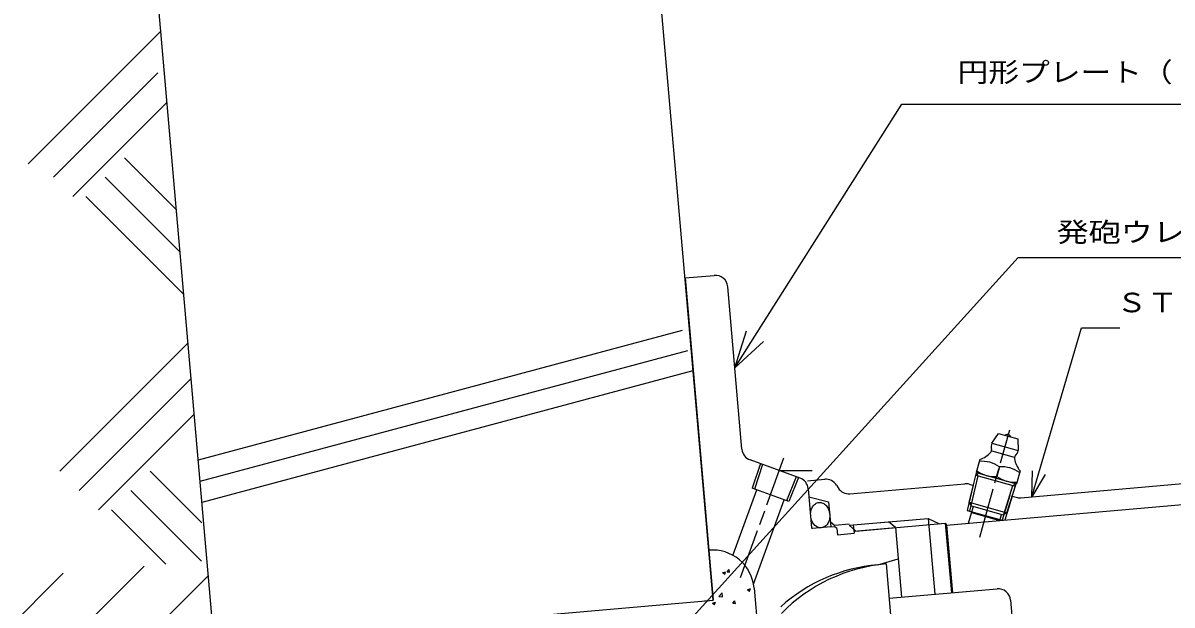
# Model space of a CAD drawing. Units: millimetres at full size, sheet at 1:1; details may follow other scales. Extents: x -8 to 1148, y -16 to 814.
# Drawn here: x 734.1 to 1009.5, y 453.3 to 592.8 of the extents above; entities that cross this region are included whole.
import ezdxf
from ezdxf.enums import TextEntityAlignment as Align

# ---------------------------------------------------------------- set-up
doc = ezdxf.new("R2010")
doc.units = ezdxf.units.MM
doc.linetypes.add('CHAIN', pattern=[18.5, 12, -1.5, 3.5, -1.5])
doc.linetypes.add('CHAIN_DOUBLE_DASH', pattern=[23.5, 12, -1.5, 3.5, -1.5, 3.5, -1.5])
for name, color, linetype, lineweight in [('1 外形線', 7, 'Continuous', 25), ('2 細い実線', 3, 'Continuous', 25), ('4 中心線', 1, 'CHAIN', 25), ('5 想像線', 6, 'CHAIN_DOUBLE_DASH', 25), ('6 寸法線', 4, 'Continuous', 25)]:
    doc.layers.add(name, color=color, linetype=linetype, lineweight=lineweight)
doc.styles.add('simplex.shx', font='')
doc.styles.get('simplex.shx').set_extended_font_data('simplex.shx')

msp = doc.modelspace()

# ---------------------------------------------------------------- linework, layer by layer
at = {"layer": '1 外形線'}
for p, q in [((899.567, 454.5), (886.61, 602.603)), ((780.015, 444.14), (766.79, 595.3)), ((892.812, 531.708), (899.786, 532.318)), ((892.812, 531.708), (899.567, 454.5)), ((906.443, 490.645), (903.036, 529.591)), ((776.17, 488.089), (892.166, 519.17)), ((776.613, 483.031), (893.46, 514.34)), ((777.055, 477.973), (894.754, 509.51)), ((966.312, 492.095), (967.905, 494.454)), ((967.905, 494.454), (972.528, 493.163)), ((972.528, 493.163), (972.668, 490.32)), ((966.312, 492.095), (972.668, 490.32)), ((966.324, 490.279), (971.717, 488.773)), ((920.366, 483.735), (908.406, 488.088)), ((963.453, 488.178), (962.577, 485.04)), ((911.398, 486.999), (909.46, 481.106)), ((915.423, 485.534), (923.269, 485.534)), ((960.92, 477.947), (962.658, 485.017)), ((962.577, 485.04), (972.208, 482.351)), ((968.147, 486.399), (967.514, 484.13)), ((973.085, 485.489), (972.208, 482.351)), ((973.256, 479.018), (1045.383, 485.329)), ((919.449, 484.068), (917.146, 478.309)), ((922.162, 483.081), (926.292, 483.442)), ((929.11, 482.024), (929.51, 481.373)), ((932.327, 479.955), (959.851, 482.363)), ((960.92, 482.264), (961.913, 481.986)), ((969.951, 475.425), (972.127, 482.373)), ((904.3, 465.208), (910.013, 480.905)), ((917.691, 478.11), (908.914, 481.305)), ((922.329, 481.177), (923.147, 471.824)), ((922.496, 479.27), (927.224, 478.003)), ((955.505, 472.446), (1040.89, 479.917)), ((962.427, 481.843), (960.946, 475.819)), ((970.679, 479.539), (968.825, 473.619)), ((971.194, 479.395), (972.188, 479.118)), ((909.231, 458.288), (916.591, 478.511)), ((927.224, 478.003), (927.747, 472.026)), ((960.915, 477.925), (969.944, 475.404)), ((961.422, 477.056), (960.92, 477.947)), ((961.422, 477.056), (969.061, 474.923)), ((961.87, 476.931), (961.467, 475.486)), ((951.058, 474.065), (952.648, 455.886)), ((960.388, 475.975), (968.846, 473.614)), ((960.746, 472.905), (961.515, 475.66)), ((961.467, 475.486), (968.209, 473.604)), ((968.196, 473.557), (968.257, 473.778)), ((968.612, 475.049), (968.209, 473.604)), ((969.061, 474.923), (969.951, 475.425)), ((927.747, 472.026), (923.364, 471.642)), ((927.638, 473.271), (928.721, 472.362)), ((927.747, 472.026), (928.644, 472.104)), ((929.185, 471.649), (928.644, 472.104)), ((932.109, 472.658), (928.721, 472.362)), ((929.185, 471.649), (929.316, 470.155)), ((932.13, 472.409), (933.755, 471.045)), ((933.127, 472.496), (941.594, 473.237)), ((933.127, 472.496), (933.301, 470.504)), ((933.755, 471.045), (955.174, 472.919)), ((943.219, 471.873), (941.594, 473.237)), ((943.219, 471.873), (944.679, 455.189)), ((955.174, 472.919), (956.633, 456.235)), ((955.174, 472.919), (955.505, 472.446)), ((955.505, 472.446), (956.921, 456.26)), ((929.316, 470.155), (933.301, 470.504)), ((938.979, 462.97), (943.873, 464.402)), ((938.979, 462.97), (938.984, 462.918)), ((940.972, 463.142), (947.944, 383.447)), ((909.355, 457.367), (910.981, 438.774)), ((941.69, 454.928), (967.591, 457.194)), ((425.501, 413.025), (899.567, 454.5)), ((970.841, 454.467), (975.854, 397.177))]:
    msp.add_line(p, q, dxfattribs=at)
for centre, radius, start, end in [((900.047, 529.329), 3, 5, 95), ((900.047, 529.329), 3, 5, 95), ((970.075, 493.303), 0.875, 21.26983, 127.53018), ((909.432, 490.907), 3, 185, 250), ((965.456, 490.473), 0.8, 319.4666, 10.31937), ((969.49, 491.208), 3.3, 164.39997, 190.31934), ((969.49, 491.208), 3.3, 318.48062, 344.4), ((963.939, 480.622), 7.147, 53.92592, 94.87399), ((961.504, 493.853), 6, 288.95211, 319.46661), ((972.56, 488.49), 0.8, 138.48063, 189.33333), ((977.691, 489.333), 6, 189.33337, 219.84787), ((966.907, 491.251), 7.147, 233.92595, 274.87403), ((968.755, 479.277), 7.147, 53.92597, 94.87405), ((919.34, 480.915), 3, 5, 70), ((926.554, 480.454), 3, 31.56505, 95), ((960.113, 479.374), 3, 74.39953, 95), ((971.722, 489.907), 7.147, 233.9259, 274.87397), ((932.066, 482.943), 3, 211.56505, 275), ((972.994, 482.007), 3, 254.39953, 275), ((923.346, 471.841), 0.2, 185, 275), ((899.393, 456.495), 10, 5, 95), ((942.465, 423.122), 40, 95, 131.8699), ((944.458, 423.297), 39.998, 95, 135.54429), ((967.853, 454.205), 3, 5, 95)]:
    msp.add_arc(centre, radius, start, end, dxfattribs=at)
at = {"layer": '2 細い実線'}
for p, q in [((735.346, 559.041), (767.089, 590.784)), ((741.433, 555.847), (766.435, 580.849)), ((746.074, 551.207), (768.582, 573.716)), ((770.822, 548.114), (758.448, 560.488)), ((771.712, 537.943), (753.808, 555.847)), ((772.602, 527.772), (749.167, 551.207)), ((742.972, 485.398), (773.627, 516.054)), ((747.612, 480.758), (774.374, 507.519)), ((752.252, 476.117), (775.12, 498.985)), ((777.001, 473.024), (764.627, 485.398)), ((910.852, 487.197), (908.914, 481.305)), ((963.088, 484.254), (962.658, 485.017)), ((919.993, 483.87), (917.691, 478.11)), ((961.869, 481.999), (960.388, 475.975)), ((961.35, 477.183), (963.088, 484.254)), ((962.51, 484.415), (971.942, 481.782)), ((969.188, 474.995), (971.364, 481.943)), ((971.364, 481.943), (972.127, 482.373)), ((776.899, 463.845), (759.986, 480.758)), ((971.238, 479.383), (969.448, 473.666)), ((768.365, 463.098), (755.346, 476.117)), ((932.13, 472.409), (951.058, 474.065)), ((951.058, 474.065), (953.777, 472.797)), ((933.257, 471.002), (943.219, 471.873)), ((741.162, 440.642), (763.163, 462.643)), ((721.789, 438.947), (743.791, 460.948)), ((760.534, 442.336), (778.593, 460.395)), ((901.824, 461.009), (902.524, 461.278)), ((901.824, 461.009), (902.321, 460.673)), ((902.321, 460.673), (902.524, 461.277)), ((902.876, 461.247), (903.358, 461.822)), ((902.876, 461.247), (903.473, 461.195)), ((903.474, 461.194), (903.358, 461.821)), ((907.793, 456.983), (908.493, 457.251)), ((908.29, 456.646), (908.493, 457.251)), ((900.922, 455.386), (901.701, 456.197)), ((900.922, 455.386), (901.812, 455.248)), ((901.812, 455.247), (901.702, 456.197)), ((907.793, 456.983), (908.29, 456.647)), ((897.487, 454.318), (897.688, 454.301)), ((897.689, 454.3), (897.682, 454.335)), ((899.39, 453.757), (900.091, 454.026)), ((899.39, 453.757), (899.888, 453.422)), ((899.888, 453.421), (900.091, 454.025)), ((904.263, 453.725), (904.745, 454.3)), ((904.263, 453.725), (904.861, 453.673)), ((904.861, 453.672), (904.746, 454.299))]:
    msp.add_line(p, q, dxfattribs=at)
at = {"layer": '4 中心線'}
for p, q in [((963.446, 469.561), (970.634, 495.303)), ((906.091, 459.896), (916.961, 489.761))]:
    msp.add_line(p, q, dxfattribs=at)
at = {"layer": '5 想像線'}
msp.add_ellipse((925.191, 474.856), major_axis=(-0.265, 3.032), ratio=0.755603, dxfattribs=at)
at = {"layer": '6 寸法線'}
for p, q in [((904.74, 510.118), (907.517, 519.012)), ((904.74, 510.118), (909.555, 517.722)), ((911.592, 516.431), (904.74, 510.118)), ((975.914, 479.251), (976.064, 485.461)), ((975.914, 479.251), (977.607, 485.007)), ((979.149, 484.554), (975.914, 479.251))]:
    msp.add_line(p, q, dxfattribs=at)
for points in [[(909.555, 517.722), (944.761, 573.315), (1031.017, 573.315)], [(886.287, 441.211), (972.66, 536.576), (1025.38, 536.576)], [(977.607, 485.007), (987.812, 519.715), (997.012, 519.715)]]:
    msp.add_lwpolyline(points, dxfattribs=at)

# ---------------------------------------------------------------- texts
at = {"layer": '6 寸法線', "style": 'simplex.shx'}
for s, width, p in [('円形プレート（', 1.15, (958.135, 577.262)), ('発砲ウレタン', 1.2, (981.86, 538.922)), ('ＳＴマイクロキャップ（', 1.15, (996.159, 522.062))]:
    msp.add_text(s, height=4.692, dxfattribs=dict(at, width=width)).set_placement(p, align=Align.BOTTOM_LEFT)

doc.saveas('drawing.dxf')
